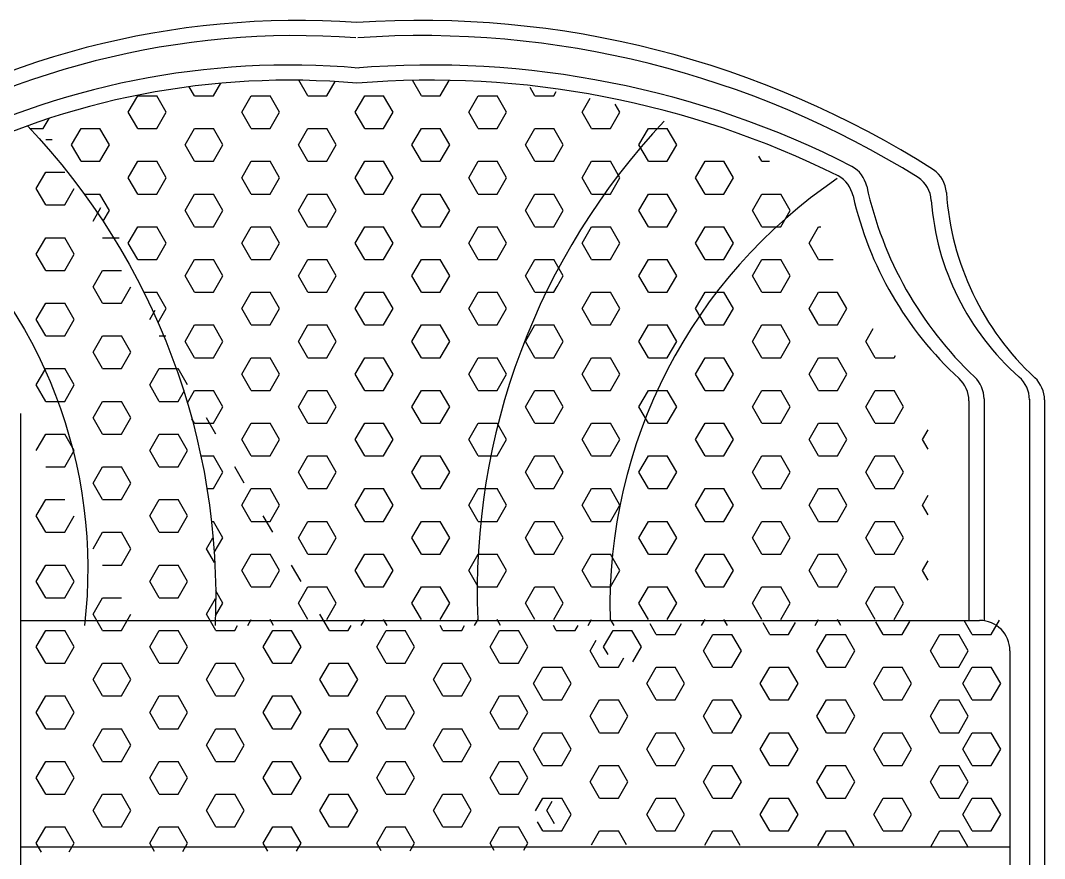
# Model space of a CAD drawing. Header units: inches. Extents: x 11 to 53.5, y 7.4 to 32.2.
# Drawn here: x 11.745 to 12.422, y 12.456 to 13.011 of the extents above; entities that cross this region are included whole.
import ezdxf

# ---------------------------------------------------------------- set-up
doc = ezdxf.new("R2010")
doc.units = ezdxf.units.IN
doc.header["$MEASUREMENT"] = 0
for name, color, linetype in [('02', 2, 'Continuous'), ('1', 1, 'Continuous'), ('4', 4, 'Continuous')]:
    doc.layers.add(name, color=color, linetype=linetype)

msp = doc.modelspace()

# ---------------------------------------------------------------- linework, layer by layer
at = {"layer": '02'}
for p, q in [((12.16508, 12.60449), (12.16106, 12.61145)), ((12.17758, 12.60449), (12.18172, 12.61165)), ((12.24008, 12.60449), (12.23564, 12.61219)), ((12.25258, 12.60449), (12.25715, 12.6124)), ((12.31508, 12.60449), (12.31021, 12.61293)), ((12.32758, 12.60449), (12.33259, 12.61315)), ((12.37401, 12.60449), (12.3687, 12.61367)), ((12.38651, 12.60449), (12.39194, 12.6139)), ((12.16508, 12.60449), (12.17758, 12.60449)), ((12.19633, 12.59366), (12.20258, 12.60449)), ((12.20258, 12.60449), (12.21508, 12.60449)), ((12.22133, 12.59366), (12.21508, 12.60449)), ((12.24008, 12.60449), (12.25258, 12.60449)), ((12.27133, 12.59366), (12.27758, 12.60449)), ((12.27758, 12.60449), (12.29008, 12.60449)), ((12.29633, 12.59366), (12.29008, 12.60449)), ((12.31508, 12.60449), (12.32758, 12.60449)), ((12.34633, 12.59366), (12.35258, 12.60449)), ((12.35258, 12.60449), (12.36508, 12.60449)), ((12.37133, 12.59366), (12.36508, 12.60449)), ((12.37401, 12.60449), (12.38651, 12.60449)), ((12.12133, 12.59366), (12.12538, 12.60067)), ((12.12758, 12.58283), (12.12133, 12.59366)), ((12.20258, 12.58283), (12.19633, 12.59366)), ((12.21508, 12.58283), (12.22133, 12.59366)), ((12.27758, 12.58283), (12.27133, 12.59366)), ((12.29008, 12.58283), (12.29633, 12.59366)), ((12.35258, 12.58283), (12.34633, 12.59366)), ((12.36508, 12.58283), (12.37133, 12.59366)), ((12.14008, 12.58283), (12.14368, 12.58907)), ((12.08383, 12.57201), (12.09008, 12.58283)), ((12.09008, 12.58283), (12.10258, 12.58283)), ((12.10883, 12.57201), (12.10258, 12.58283)), ((12.12758, 12.58283), (12.14008, 12.58283)), ((12.15883, 12.57201), (12.16508, 12.58283)), ((12.16508, 12.58283), (12.17758, 12.58283)), ((12.18383, 12.57201), (12.17758, 12.58283)), ((12.20258, 12.58283), (12.21508, 12.58283)), ((12.23383, 12.57201), (12.24008, 12.58283)), ((12.24008, 12.58283), (12.25258, 12.58283)), ((12.25883, 12.57201), (12.25258, 12.58283)), ((12.27758, 12.58283), (12.29008, 12.58283)), ((12.30883, 12.57201), (12.31508, 12.58283)), ((12.31508, 12.58283), (12.32758, 12.58283)), ((12.33383, 12.57201), (12.32758, 12.58283)), ((12.35258, 12.58283), (12.36508, 12.58283)), ((12.36776, 12.57201), (12.37401, 12.58283)), ((12.37401, 12.58283), (12.38651, 12.58283)), ((12.39276, 12.57201), (12.38651, 12.58283)), ((12.09008, 12.56118), (12.08383, 12.57201)), ((12.10258, 12.56118), (12.10883, 12.57201)), ((12.16508, 12.56118), (12.15883, 12.57201)), ((12.17758, 12.56118), (12.18383, 12.57201)), ((12.24008, 12.56118), (12.23383, 12.57201)), ((12.25258, 12.56118), (12.25883, 12.57201)), ((12.31508, 12.56118), (12.30883, 12.57201)), ((12.32758, 12.56118), (12.33383, 12.57201)), ((12.37401, 12.56118), (12.36776, 12.57201)), ((12.38651, 12.56118), (12.39276, 12.57201)), ((12.09008, 12.56118), (12.10258, 12.56118)), ((12.12133, 12.55036), (12.12758, 12.56118)), ((12.12758, 12.56118), (12.14008, 12.56118)), ((12.14633, 12.55036), (12.14008, 12.56118)), ((12.16508, 12.56118), (12.17758, 12.56118)), ((12.19633, 12.55036), (12.20258, 12.56118)), ((12.20258, 12.56118), (12.21508, 12.56118)), ((12.22133, 12.55036), (12.21508, 12.56118)), ((12.24008, 12.56118), (12.25258, 12.56118)), ((12.27133, 12.55036), (12.27758, 12.56118)), ((12.27758, 12.56118), (12.29008, 12.56118)), ((12.29633, 12.55036), (12.29008, 12.56118)), ((12.31508, 12.56118), (12.32758, 12.56118)), ((12.34633, 12.55036), (12.35258, 12.56118)), ((12.35258, 12.56118), (12.36508, 12.56118)), ((12.37133, 12.55036), (12.36508, 12.56118)), ((12.37401, 12.56118), (12.38651, 12.56118)), ((12.12758, 12.53953), (12.12133, 12.55036)), ((12.14008, 12.53953), (12.14633, 12.55036)), ((12.20258, 12.53953), (12.19633, 12.55036)), ((12.21508, 12.53953), (12.22133, 12.55036)), ((12.27758, 12.53953), (12.27133, 12.55036)), ((12.29008, 12.53953), (12.29633, 12.55036)), ((12.35258, 12.53953), (12.34633, 12.55036)), ((12.36508, 12.53953), (12.37133, 12.55036)), ((12.08383, 12.52871), (12.09008, 12.53953)), ((12.09008, 12.53953), (12.10258, 12.53953)), ((12.10883, 12.52871), (12.10258, 12.53953)), ((12.12758, 12.53953), (12.14008, 12.53953)), ((12.15883, 12.52871), (12.16508, 12.53953)), ((12.16508, 12.53953), (12.17758, 12.53953)), ((12.18383, 12.52871), (12.17758, 12.53953)), ((12.20258, 12.53953), (12.21508, 12.53953)), ((12.23383, 12.52871), (12.24008, 12.53953)), ((12.24008, 12.53953), (12.25258, 12.53953)), ((12.25883, 12.52871), (12.25258, 12.53953)), ((12.27758, 12.53953), (12.29008, 12.53953)), ((12.30883, 12.52871), (12.31508, 12.53953)), ((12.31508, 12.53953), (12.32758, 12.53953)), ((12.33383, 12.52871), (12.32758, 12.53953)), ((12.35258, 12.53953), (12.36508, 12.53953)), ((12.36776, 12.52871), (12.37401, 12.53953)), ((12.37401, 12.53953), (12.38651, 12.53953)), ((12.39276, 12.52871), (12.38651, 12.53953)), ((12.09008, 12.51788), (12.08383, 12.52871)), ((12.10258, 12.51788), (12.10883, 12.52871)), ((12.16508, 12.51788), (12.15883, 12.52871)), ((12.17758, 12.51788), (12.18383, 12.52871)), ((12.24008, 12.51788), (12.23383, 12.52871)), ((12.25258, 12.51788), (12.25883, 12.52871)), ((12.31508, 12.51788), (12.30883, 12.52871)), ((12.32758, 12.51788), (12.33383, 12.52871)), ((12.37401, 12.51788), (12.36776, 12.52871)), ((12.38651, 12.51788), (12.39276, 12.52871)), ((12.09008, 12.51788), (12.10258, 12.51788)), ((12.12133, 12.50706), (12.12758, 12.51788)), ((12.12758, 12.51788), (12.14008, 12.51788)), ((12.14633, 12.50706), (12.14008, 12.51788)), ((12.16508, 12.51788), (12.17758, 12.51788)), ((12.19633, 12.50706), (12.20258, 12.51788)), ((12.20258, 12.51788), (12.21508, 12.51788)), ((12.22133, 12.50706), (12.21508, 12.51788)), ((12.24008, 12.51788), (12.25258, 12.51788)), ((12.27133, 12.50706), (12.27758, 12.51788)), ((12.27758, 12.51788), (12.29008, 12.51788)), ((12.29633, 12.50706), (12.29008, 12.51788)), ((12.31508, 12.51788), (12.32758, 12.51788)), ((12.34633, 12.50706), (12.35258, 12.51788)), ((12.35258, 12.51788), (12.36508, 12.51788)), ((12.37133, 12.50706), (12.36508, 12.51788)), ((12.37401, 12.51788), (12.38651, 12.51788)), ((12.12758, 12.49623), (12.12133, 12.50706)), ((12.14008, 12.49623), (12.14633, 12.50706)), ((12.20258, 12.49623), (12.19633, 12.50706)), ((12.21508, 12.49623), (12.22133, 12.50706)), ((12.27758, 12.49623), (12.27133, 12.50706)), ((12.29008, 12.49623), (12.29633, 12.50706)), ((12.35258, 12.49623), (12.34633, 12.50706)), ((12.36508, 12.49623), (12.37133, 12.50706)), ((12.08529, 12.48793), (12.09008, 12.49623)), ((12.09008, 12.49623), (12.10258, 12.49623)), ((12.10883, 12.48541), (12.10258, 12.49623)), ((12.12758, 12.49623), (12.14008, 12.49623)), ((12.15883, 12.48541), (12.16508, 12.49623)), ((12.16508, 12.49623), (12.17758, 12.49623)), ((12.18383, 12.48541), (12.17758, 12.49623)), ((12.20258, 12.49623), (12.21508, 12.49623)), ((12.23383, 12.48541), (12.24008, 12.49623)), ((12.24008, 12.49623), (12.25258, 12.49623)), ((12.25883, 12.48541), (12.25258, 12.49623)), ((12.27758, 12.49623), (12.29008, 12.49623)), ((12.30883, 12.48541), (12.31508, 12.49623)), ((12.31508, 12.49623), (12.32758, 12.49623)), ((12.33383, 12.48541), (12.32758, 12.49623)), ((12.35258, 12.49623), (12.36508, 12.49623)), ((12.36776, 12.48541), (12.37401, 12.49623)), ((12.37401, 12.49623), (12.38651, 12.49623)), ((12.39276, 12.48541), (12.38651, 12.49623)), ((12.10258, 12.47458), (12.10883, 12.48541)), ((12.16508, 12.47458), (12.15883, 12.48541)), ((12.17758, 12.47458), (12.18383, 12.48541)), ((12.24008, 12.47458), (12.23383, 12.48541)), ((12.25258, 12.47458), (12.25883, 12.48541)), ((12.31508, 12.47458), (12.30883, 12.48541)), ((12.32758, 12.47458), (12.33383, 12.48541)), ((12.37401, 12.47458), (12.36776, 12.48541)), ((12.38651, 12.47458), (12.39276, 12.48541)), ((12.09008, 12.47458), (12.08658, 12.48066)), ((12.09008, 12.47458), (12.10258, 12.47458)), ((12.12231, 12.46545), (12.12758, 12.47458)), ((12.12758, 12.47458), (12.14008, 12.47458)), ((12.14542, 12.46534), (12.14008, 12.47458)), ((12.16508, 12.47458), (12.17758, 12.47458)), ((12.19711, 12.4651), (12.20258, 12.47458)), ((12.20258, 12.47458), (12.21508, 12.47458)), ((12.22062, 12.46499), (12.21508, 12.47458)), ((12.24008, 12.47458), (12.25258, 12.47458)), ((12.27191, 12.46475), (12.27758, 12.47458)), ((12.27758, 12.47458), (12.29008, 12.47458)), ((12.29583, 12.46463), (12.29008, 12.47458)), ((12.31508, 12.47458), (12.32758, 12.47458)), ((12.3467, 12.4644), (12.35258, 12.47458)), ((12.35258, 12.47458), (12.36508, 12.47458)), ((12.37103, 12.46428), (12.36508, 12.47458)), ((12.37401, 12.47458), (12.38651, 12.47458))]:
    msp.add_line(p, q, dxfattribs=at)
at = {"layer": '1'}
for p, q in [((11.93484, 12.96073), (11.92889, 12.97104)), ((11.94734, 12.96073), (11.9528, 12.97019)), ((12.00984, 12.96073), (12.0039, 12.97102)), ((12.02234, 12.96073), (12.02816, 12.97082)), ((11.85984, 12.96073), (11.85635, 12.96677)), ((11.87234, 12.96073), (11.87714, 12.96905)), ((12.08484, 12.96073), (12.08163, 12.96629)), ((12.09734, 12.96073), (12.09899, 12.96359)), ((11.81609, 12.94991), (11.82234, 12.96073)), ((11.82234, 12.96073), (11.83484, 12.96073)), ((11.84109, 12.94991), (11.83484, 12.96073)), ((11.85984, 12.96073), (11.87234, 12.96073)), ((11.89109, 12.94991), (11.89734, 12.96073)), ((11.89734, 12.96073), (11.90984, 12.96073)), ((11.91609, 12.94991), (11.90984, 12.96073)), ((11.93484, 12.96073), (11.94734, 12.96073)), ((11.96609, 12.94991), (11.97234, 12.96073)), ((11.97234, 12.96073), (11.98484, 12.96073)), ((11.99109, 12.94991), (11.98484, 12.96073)), ((12.00984, 12.96073), (12.02234, 12.96073)), ((12.04109, 12.94991), (12.04734, 12.96073)), ((12.04734, 12.96073), (12.05984, 12.96073)), ((12.06609, 12.94991), (12.05984, 12.96073)), ((12.08484, 12.96073), (12.09734, 12.96073)), ((12.11609, 12.94991), (12.12145, 12.95919)), ((11.82234, 12.93908), (11.81609, 12.94991)), ((11.83484, 12.93908), (11.84109, 12.94991)), ((11.89734, 12.93908), (11.89109, 12.94991)), ((11.90984, 12.93908), (11.91609, 12.94991)), ((11.97234, 12.93908), (11.96609, 12.94991)), ((11.98484, 12.93908), (11.99109, 12.94991)), ((12.04734, 12.93908), (12.04109, 12.94991)), ((12.05984, 12.93908), (12.06609, 12.94991)), ((12.12234, 12.93908), (12.11609, 12.94991)), ((12.13484, 12.93908), (12.14109, 12.94991)), ((12.14109, 12.94991), (12.13799, 12.95527)), ((11.75984, 12.93908), (11.76371, 12.94578)), ((11.75108, 12.93908), (11.75984, 12.93908)), ((11.77859, 12.92826), (11.78484, 12.93908)), ((11.78484, 12.93908), (11.79734, 12.93908)), ((11.80359, 12.92826), (11.79734, 12.93908)), ((11.82234, 12.93908), (11.83484, 12.93908)), ((11.85359, 12.92826), (11.85984, 12.93908)), ((11.85984, 12.93908), (11.87234, 12.93908)), ((11.87859, 12.92826), (11.87234, 12.93908)), ((11.89734, 12.93908), (11.90984, 12.93908)), ((11.92859, 12.92826), (11.93484, 12.93908)), ((11.93484, 12.93908), (11.94734, 12.93908)), ((11.95359, 12.92826), (11.94734, 12.93908)), ((11.97234, 12.93908), (11.98484, 12.93908)), ((12.00359, 12.92826), (12.00984, 12.93908)), ((12.00984, 12.93908), (12.02234, 12.93908)), ((12.02859, 12.92826), (12.02234, 12.93908)), ((12.04734, 12.93908), (12.05984, 12.93908)), ((12.07859, 12.92826), (12.08484, 12.93908)), ((12.08484, 12.93908), (12.09734, 12.93908)), ((12.10359, 12.92826), (12.09734, 12.93908)), ((12.12234, 12.93908), (12.13484, 12.93908)), ((12.15359, 12.92826), (12.15984, 12.93908)), ((12.15984, 12.93908), (12.17234, 12.93908)), ((12.17859, 12.92826), (12.17234, 12.93908)), ((11.76152, 12.93187), (11.76576, 12.93187)), ((11.78484, 12.91743), (11.77859, 12.92826)), ((11.79734, 12.91743), (11.80359, 12.92826)), ((11.85984, 12.91743), (11.85359, 12.92826)), ((11.87234, 12.91743), (11.87859, 12.92826)), ((11.93484, 12.91743), (11.92859, 12.92826)), ((11.94734, 12.91743), (11.95359, 12.92826)), ((12.00984, 12.91743), (12.00359, 12.92826)), ((12.02234, 12.91743), (12.02859, 12.92826)), ((12.08484, 12.91743), (12.07859, 12.92826)), ((12.09734, 12.91743), (12.10359, 12.92826)), ((12.15984, 12.91743), (12.15359, 12.92826)), ((12.17234, 12.91743), (12.17859, 12.92826)), ((11.78484, 12.91743), (11.79734, 12.91743)), ((11.81609, 12.90661), (11.82234, 12.91743)), ((11.82234, 12.91743), (11.83484, 12.91743)), ((11.84109, 12.90661), (11.83484, 12.91743)), ((11.85984, 12.91743), (11.87234, 12.91743)), ((11.89109, 12.90661), (11.89734, 12.91743)), ((11.89734, 12.91743), (11.90984, 12.91743)), ((11.91609, 12.90661), (11.90984, 12.91743)), ((11.93484, 12.91743), (11.94734, 12.91743)), ((11.96609, 12.90661), (11.97234, 12.91743)), ((11.97234, 12.91743), (11.98484, 12.91743)), ((11.99109, 12.90661), (11.98484, 12.91743)), ((12.00984, 12.91743), (12.02234, 12.91743)), ((12.04109, 12.90661), (12.04734, 12.91743)), ((12.04734, 12.91743), (12.05984, 12.91743)), ((12.06609, 12.90661), (12.05984, 12.91743)), ((12.08484, 12.91743), (12.09734, 12.91743)), ((12.11609, 12.90661), (12.12234, 12.91743)), ((12.12234, 12.91743), (12.13484, 12.91743)), ((12.14109, 12.90661), (12.13484, 12.91743)), ((12.15984, 12.91743), (12.17234, 12.91743)), ((12.19109, 12.90661), (12.19734, 12.91743)), ((12.19734, 12.91743), (12.20984, 12.91743)), ((12.21609, 12.90661), (12.20984, 12.91743)), ((12.23484, 12.91743), (12.23286, 12.92086)), ((12.23484, 12.91743), (12.23987, 12.91743)), ((11.75527, 12.89939), (11.76152, 12.91021)), ((11.76152, 12.91021), (11.77402, 12.91021)), ((11.82234, 12.89578), (11.81609, 12.90661)), ((11.83484, 12.89578), (11.84109, 12.90661)), ((11.89734, 12.89578), (11.89109, 12.90661)), ((11.90984, 12.89578), (11.91609, 12.90661)), ((11.97234, 12.89578), (11.96609, 12.90661)), ((11.98484, 12.89578), (11.99109, 12.90661)), ((12.04734, 12.89578), (12.04109, 12.90661)), ((12.05984, 12.89578), (12.0652, 12.90506)), ((12.0652, 12.90506), (12.06609, 12.90661)), ((12.12234, 12.89578), (12.11609, 12.90661)), ((12.13484, 12.89578), (12.14109, 12.90661)), ((12.19734, 12.89578), (12.19109, 12.90661)), ((12.20984, 12.89578), (12.21609, 12.90661)), ((11.76152, 12.88856), (11.75527, 12.89939)), ((11.77402, 12.88856), (11.78027, 12.89939)), ((11.78693, 12.89578), (11.79734, 12.89578)), ((11.80359, 12.88496), (11.79734, 12.89578)), ((11.82234, 12.89578), (11.83484, 12.89578)), ((11.85359, 12.88496), (11.85984, 12.89578)), ((11.85984, 12.89578), (11.87234, 12.89578)), ((11.87859, 12.88496), (11.87234, 12.89578)), ((11.89734, 12.89578), (11.90984, 12.89578)), ((11.92859, 12.88496), (11.93484, 12.89578)), ((11.93484, 12.89578), (11.94734, 12.89578)), ((11.95359, 12.88496), (11.94734, 12.89578)), ((11.97234, 12.89578), (11.98484, 12.89578)), ((12.00359, 12.88496), (12.00984, 12.89578)), ((12.00984, 12.89578), (12.02234, 12.89578)), ((12.02859, 12.88496), (12.02234, 12.89578)), ((12.04734, 12.89578), (12.05984, 12.89578)), ((12.07859, 12.88496), (12.08484, 12.89578)), ((12.08484, 12.89578), (12.09734, 12.89578)), ((12.10359, 12.88496), (12.09734, 12.89578)), ((12.12234, 12.89578), (12.13484, 12.89578)), ((12.15359, 12.88496), (12.15984, 12.89578)), ((12.15984, 12.89578), (12.17234, 12.89578)), ((12.17859, 12.88496), (12.17234, 12.89578)), ((12.19734, 12.89578), (12.20984, 12.89578)), ((12.22859, 12.88496), (12.23484, 12.89578)), ((12.23484, 12.89578), (12.24734, 12.89578)), ((12.25359, 12.88496), (12.24734, 12.89578)), ((11.76152, 12.88856), (11.77402, 12.88856)), ((11.79277, 12.87774), (11.79801, 12.88682)), ((11.79942, 12.87774), (11.80359, 12.88496)), ((11.85984, 12.87413), (11.85359, 12.88496)), ((11.87234, 12.87413), (11.87859, 12.88496)), ((11.93484, 12.87413), (11.92859, 12.88496)), ((11.94734, 12.87413), (11.95359, 12.88496)), ((12.00984, 12.87413), (12.00359, 12.88496)), ((12.02234, 12.87413), (12.02859, 12.88496)), ((12.08484, 12.87413), (12.07859, 12.88496)), ((12.09734, 12.87413), (12.10359, 12.88496)), ((12.15984, 12.87413), (12.15359, 12.88496)), ((12.17234, 12.87413), (12.17859, 12.88496)), ((12.23484, 12.87413), (12.22859, 12.88496)), ((12.24734, 12.87413), (12.25359, 12.88496)), ((11.81609, 12.8633), (11.82234, 12.87413)), ((11.82234, 12.87413), (11.83484, 12.87413)), ((11.84109, 12.8633), (11.83484, 12.87413)), ((11.85984, 12.87413), (11.87234, 12.87413)), ((11.89109, 12.8633), (11.89734, 12.87413)), ((11.89734, 12.87413), (11.90984, 12.87413)), ((11.91609, 12.8633), (11.90984, 12.87413)), ((11.93484, 12.87413), (11.94734, 12.87413)), ((11.96609, 12.8633), (11.97234, 12.87413)), ((11.97234, 12.87413), (11.98484, 12.87413)), ((11.99109, 12.8633), (11.98484, 12.87413)), ((12.00984, 12.87413), (12.02234, 12.87413)), ((12.04109, 12.8633), (12.04734, 12.87413)), ((12.04734, 12.87413), (12.05984, 12.87413)), ((12.06609, 12.8633), (12.05984, 12.87413)), ((12.08484, 12.87413), (12.09734, 12.87413)), ((12.11609, 12.8633), (12.12234, 12.87413)), ((12.12234, 12.87413), (12.13484, 12.87413)), ((12.14109, 12.8633), (12.13484, 12.87413)), ((12.15984, 12.87413), (12.17234, 12.87413)), ((12.19109, 12.8633), (12.19734, 12.87413)), ((12.19734, 12.87413), (12.20984, 12.87413)), ((12.21609, 12.8633), (12.20984, 12.87413)), ((12.23484, 12.87413), (12.24734, 12.87413)), ((12.26609, 12.8633), (12.27234, 12.87413)), ((12.27234, 12.87413), (12.27387, 12.87413)), ((11.75527, 12.85609), (11.76152, 12.86691)), ((11.76152, 12.86691), (11.77402, 12.86691)), ((11.78027, 12.85609), (11.77402, 12.86691)), ((11.79902, 12.86691), (11.80995, 12.86691)), ((11.82234, 12.85248), (11.81609, 12.8633)), ((11.83484, 12.85248), (11.84109, 12.8633)), ((11.89734, 12.85248), (11.89109, 12.8633)), ((11.90984, 12.85248), (11.91609, 12.8633)), ((11.97234, 12.85248), (11.96609, 12.8633)), ((11.98484, 12.85248), (11.99109, 12.8633)), ((12.04734, 12.85248), (12.04109, 12.8633)), ((12.05984, 12.85248), (12.06609, 12.8633)), ((12.12234, 12.85248), (12.11609, 12.8633)), ((12.13484, 12.85248), (12.14109, 12.8633)), ((12.19734, 12.85248), (12.19109, 12.8633)), ((12.20984, 12.85248), (12.21609, 12.8633)), ((12.27234, 12.85248), (12.26609, 12.8633)), ((11.76152, 12.84526), (11.75527, 12.85609)), ((11.77402, 12.84526), (11.78027, 12.85609)), ((11.82234, 12.85248), (11.83484, 12.85248)), ((11.85359, 12.84165), (11.85984, 12.85248)), ((11.85984, 12.85248), (11.87234, 12.85248)), ((11.87859, 12.84165), (11.87234, 12.85248)), ((11.89734, 12.85248), (11.90984, 12.85248)), ((11.92859, 12.84165), (11.93484, 12.85248)), ((11.93484, 12.85248), (11.94734, 12.85248)), ((11.95359, 12.84165), (11.94734, 12.85248)), ((11.97234, 12.85248), (11.98484, 12.85248)), ((12.00359, 12.84165), (12.00984, 12.85248)), ((12.00984, 12.85248), (12.02234, 12.85248)), ((12.02859, 12.84165), (12.02234, 12.85248)), ((12.04734, 12.85248), (12.05984, 12.85248)), ((12.07859, 12.84165), (12.08484, 12.85248)), ((12.08484, 12.85248), (12.09734, 12.85248)), ((12.10359, 12.84165), (12.09734, 12.85248)), ((12.12234, 12.85248), (12.13484, 12.85248)), ((12.15359, 12.84165), (12.15984, 12.85248)), ((12.15984, 12.85248), (12.17234, 12.85248)), ((12.17859, 12.84165), (12.17234, 12.85248)), ((12.19734, 12.85248), (12.20984, 12.85248)), ((12.22859, 12.84165), (12.23484, 12.85248)), ((12.23484, 12.85248), (12.24734, 12.85248)), ((12.25359, 12.84165), (12.24734, 12.85248)), ((12.27234, 12.85248), (12.28209, 12.85248)), ((11.76152, 12.84526), (11.77402, 12.84526)), ((11.79277, 12.83444), (11.79902, 12.84526)), ((11.79902, 12.84526), (11.81152, 12.84526)), ((11.85984, 12.83083), (11.85359, 12.84165)), ((11.87234, 12.83083), (11.87859, 12.84165)), ((11.93484, 12.83083), (11.92859, 12.84165)), ((11.94734, 12.83083), (11.95359, 12.84165)), ((12.00984, 12.83083), (12.00359, 12.84165)), ((12.02234, 12.83083), (12.02859, 12.84165)), ((12.08484, 12.83083), (12.07859, 12.84165)), ((12.09957, 12.8347), (12.10359, 12.84165)), ((12.15984, 12.83083), (12.15359, 12.84165)), ((12.17234, 12.83083), (12.17859, 12.84165)), ((12.23484, 12.83083), (12.22859, 12.84165)), ((12.24734, 12.83083), (12.25359, 12.84165)), ((11.79902, 12.82361), (11.79277, 12.83444)), ((11.81152, 12.82361), (11.81777, 12.83444)), ((12.09734, 12.83083), (12.09957, 12.8347)), ((11.82637, 12.83083), (11.83484, 12.83083)), ((11.84109, 12.82), (11.83484, 12.83083)), ((11.85984, 12.83083), (11.87234, 12.83083)), ((11.89109, 12.82), (11.89734, 12.83083)), ((11.89734, 12.83083), (11.90984, 12.83083)), ((11.91609, 12.82), (11.90984, 12.83083)), ((11.93484, 12.83083), (11.94734, 12.83083)), ((11.96609, 12.82), (11.97234, 12.83083)), ((11.97234, 12.83083), (11.98484, 12.83083)), ((11.99109, 12.82), (11.98484, 12.83083)), ((12.00984, 12.83083), (12.02234, 12.83083)), ((12.04109, 12.82), (12.04734, 12.83083)), ((12.04734, 12.83083), (12.05984, 12.83083)), ((12.06609, 12.82), (12.05984, 12.83083)), ((12.08484, 12.83083), (12.09734, 12.83083)), ((12.11609, 12.82), (12.12234, 12.83083)), ((12.12234, 12.83083), (12.13484, 12.83083)), ((12.14109, 12.82), (12.13484, 12.83083)), ((12.15984, 12.83083), (12.17234, 12.83083)), ((12.19109, 12.82), (12.19734, 12.83083)), ((12.19734, 12.83083), (12.20984, 12.83083)), ((12.21609, 12.82), (12.20984, 12.83083)), ((12.23484, 12.83083), (12.24734, 12.83083)), ((12.26609, 12.82), (12.27234, 12.83083)), ((12.27234, 12.83083), (12.28484, 12.83083)), ((12.28492, 12.83068), (12.28484, 12.83083)), ((12.29109, 12.82), (12.28492, 12.83068)), ((11.75527, 12.81279), (11.76152, 12.82361)), ((11.76152, 12.82361), (11.77402, 12.82361)), ((11.78027, 12.81279), (11.77402, 12.82361)), ((11.79902, 12.82361), (11.81152, 12.82361)), ((11.83027, 12.81279), (11.83383, 12.81896)), ((11.83575, 12.81076), (11.84109, 12.82)), ((11.89734, 12.80918), (11.89109, 12.82)), ((11.90984, 12.80918), (11.91609, 12.82)), ((11.97234, 12.80918), (11.96609, 12.82)), ((11.98484, 12.80918), (11.99109, 12.82)), ((12.04734, 12.80918), (12.04109, 12.82)), ((12.05984, 12.80918), (12.06609, 12.82)), ((12.12234, 12.80918), (12.11609, 12.82)), ((12.13484, 12.80918), (12.14109, 12.82)), ((12.19734, 12.80918), (12.19109, 12.82)), ((12.20984, 12.80918), (12.21609, 12.82)), ((12.27179, 12.81013), (12.26609, 12.82)), ((12.28484, 12.80918), (12.29109, 12.82)), ((11.76152, 12.80196), (11.75527, 12.81279)), ((11.77402, 12.80196), (11.78027, 12.81279)), ((11.85359, 12.79835), (11.85984, 12.80918)), ((11.85984, 12.80918), (11.87234, 12.80918)), ((11.87859, 12.79835), (11.87234, 12.80918)), ((11.89734, 12.80918), (11.90984, 12.80918)), ((11.92859, 12.79835), (11.93484, 12.80918)), ((11.93484, 12.80918), (11.94734, 12.80918)), ((11.95359, 12.79835), (11.94734, 12.80918)), ((11.97234, 12.80918), (11.98484, 12.80918)), ((12.00359, 12.79835), (12.00984, 12.80918)), ((12.00984, 12.80918), (12.02234, 12.80918)), ((12.02859, 12.79835), (12.02234, 12.80918)), ((12.04734, 12.80918), (12.05984, 12.80918)), ((12.07859, 12.79835), (12.08484, 12.80918)), ((12.08484, 12.80918), (12.09734, 12.80918)), ((12.10359, 12.79835), (12.09734, 12.80918)), ((12.12234, 12.80918), (12.13484, 12.80918)), ((12.15359, 12.79835), (12.15984, 12.80918)), ((12.15984, 12.80918), (12.17234, 12.80918)), ((12.17859, 12.79835), (12.17234, 12.80918)), ((12.19734, 12.80918), (12.20984, 12.80918)), ((12.22859, 12.79835), (12.23484, 12.80918)), ((12.23484, 12.80918), (12.24734, 12.80918)), ((12.25359, 12.79835), (12.24734, 12.80918)), ((12.27234, 12.80918), (12.27179, 12.81013)), ((12.27234, 12.80918), (12.28484, 12.80918)), ((11.76152, 12.80196), (11.77402, 12.80196)), ((11.79277, 12.79114), (11.79902, 12.80196)), ((11.79902, 12.80196), (11.81152, 12.80196)), ((11.81777, 12.79114), (11.81152, 12.80196)), ((11.83652, 12.80196), (11.84079, 12.80196)), ((12.30359, 12.79835), (12.30851, 12.80688)), ((11.85984, 12.78753), (11.85359, 12.79835)), ((11.87234, 12.78753), (11.87859, 12.79835)), ((11.93484, 12.78753), (11.92859, 12.79835)), ((11.94734, 12.78753), (11.95359, 12.79835)), ((12.00984, 12.78753), (12.00359, 12.79835)), ((12.02234, 12.78753), (12.02859, 12.79835)), ((12.08484, 12.78753), (12.07859, 12.79835)), ((12.09734, 12.78753), (12.10359, 12.79835)), ((12.15984, 12.78753), (12.15359, 12.79835)), ((12.17234, 12.78753), (12.17859, 12.79835)), ((12.23484, 12.78753), (12.22859, 12.79835)), ((12.24734, 12.78753), (12.25359, 12.79835)), ((12.30984, 12.78753), (12.30359, 12.79835)), ((11.79902, 12.78031), (11.79277, 12.79114)), ((11.81152, 12.78031), (11.81777, 12.79114)), ((11.85984, 12.78753), (11.87234, 12.78753)), ((11.89109, 12.7767), (11.89734, 12.78753)), ((11.89734, 12.78753), (11.90984, 12.78753)), ((11.91609, 12.7767), (11.90984, 12.78753)), ((11.93484, 12.78753), (11.94734, 12.78753)), ((11.96609, 12.7767), (11.97234, 12.78753)), ((11.97234, 12.78753), (11.98484, 12.78753)), ((11.99109, 12.7767), (11.98484, 12.78753)), ((12.00984, 12.78753), (12.02234, 12.78753)), ((12.04109, 12.7767), (12.04734, 12.78753)), ((12.04734, 12.78753), (12.05984, 12.78753)), ((12.06609, 12.7767), (12.05984, 12.78753)), ((12.08484, 12.78753), (12.09734, 12.78753)), ((12.11609, 12.7767), (12.12234, 12.78753)), ((12.12234, 12.78753), (12.13484, 12.78753)), ((12.14109, 12.7767), (12.13484, 12.78753)), ((12.15984, 12.78753), (12.17234, 12.78753)), ((12.19109, 12.7767), (12.19734, 12.78753)), ((12.19734, 12.78753), (12.20984, 12.78753)), ((12.21609, 12.7767), (12.20984, 12.78753)), ((12.23484, 12.78753), (12.24734, 12.78753)), ((12.26609, 12.7767), (12.27234, 12.78753)), ((12.27234, 12.78753), (12.28484, 12.78753)), ((12.29109, 12.7767), (12.28484, 12.78753)), ((12.30984, 12.78753), (12.32234, 12.78753)), ((12.32234, 12.78753), (12.32319, 12.78901)), ((11.75527, 12.76949), (11.76152, 12.78031)), ((11.76152, 12.78031), (11.77402, 12.78031)), ((11.78027, 12.76949), (11.77402, 12.78031)), ((11.79902, 12.78031), (11.81152, 12.78031)), ((11.83027, 12.76949), (11.83652, 12.78031)), ((11.83652, 12.78031), (11.84859, 12.78031)), ((11.85527, 12.76949), (11.84902, 12.78031)), ((11.89734, 12.76588), (11.89109, 12.7767)), ((11.90984, 12.76588), (11.91609, 12.7767)), ((11.97234, 12.76588), (11.96609, 12.7767)), ((11.98484, 12.76588), (11.99109, 12.7767)), ((12.04734, 12.76588), (12.04109, 12.7767)), ((12.05984, 12.76588), (12.06609, 12.7767)), ((12.12234, 12.76588), (12.11609, 12.7767)), ((12.13484, 12.76588), (12.14109, 12.7767)), ((12.19734, 12.76588), (12.19109, 12.7767)), ((12.20984, 12.76588), (12.21609, 12.7767)), ((12.27234, 12.76588), (12.26609, 12.7767)), ((12.28484, 12.76588), (12.29109, 12.7767)), ((11.76152, 12.75866), (11.75527, 12.76949)), ((11.77402, 12.75866), (11.78027, 12.76949)), ((11.83652, 12.75866), (11.83027, 12.76949)), ((11.84902, 12.75866), (11.85317, 12.76586)), ((11.85515, 12.75775), (11.85984, 12.76588)), ((11.85984, 12.76588), (11.87234, 12.76588)), ((11.87859, 12.75505), (11.87234, 12.76588)), ((11.89734, 12.76588), (11.90984, 12.76588)), ((11.92859, 12.75505), (11.93484, 12.76588)), ((11.93484, 12.76588), (11.94734, 12.76588)), ((11.95359, 12.75505), (11.94734, 12.76588)), ((11.97234, 12.76588), (11.98484, 12.76588)), ((12.00359, 12.75505), (12.00984, 12.76588)), ((12.00984, 12.76588), (12.02234, 12.76588)), ((12.02859, 12.75505), (12.02234, 12.76588)), ((12.04734, 12.76588), (12.05984, 12.76588)), ((12.07859, 12.75505), (12.08484, 12.76588)), ((12.08484, 12.76588), (12.09734, 12.76588)), ((12.10359, 12.75505), (12.09734, 12.76588)), ((12.12234, 12.76588), (12.13484, 12.76588)), ((12.15359, 12.75505), (12.15984, 12.76588)), ((12.15984, 12.76588), (12.17234, 12.76588)), ((12.17859, 12.75505), (12.17234, 12.76588)), ((12.19734, 12.76588), (12.20984, 12.76588)), ((12.22859, 12.75505), (12.23484, 12.76588)), ((12.23484, 12.76588), (12.24734, 12.76588)), ((12.25003, 12.76121), (12.24734, 12.76588)), ((12.25359, 12.75505), (12.25003, 12.76121)), ((12.27234, 12.76588), (12.28484, 12.76588)), ((12.30359, 12.75505), (12.30984, 12.76588)), ((12.30984, 12.76588), (12.32234, 12.76588)), ((12.32859, 12.75505), (12.32234, 12.76588)), ((12.38173, 12.76028), (12.38173, 12.61376)), ((12.41173, 12.76018), (12.41173, 12.13724)), ((11.76152, 12.75866), (11.77402, 12.75866)), ((11.79277, 12.74784), (11.79902, 12.75866)), ((11.79902, 12.75866), (11.81152, 12.75866)), ((11.81777, 12.74784), (11.81152, 12.75866)), ((11.83652, 12.75866), (11.84902, 12.75866)), ((11.87234, 12.74423), (11.87859, 12.75505)), ((11.93484, 12.74423), (11.92859, 12.75505)), ((11.94734, 12.74423), (11.95359, 12.75505)), ((12.00984, 12.74423), (12.00359, 12.75505)), ((12.02234, 12.74423), (12.02859, 12.75505)), ((12.08484, 12.74423), (12.07859, 12.75505)), ((12.09734, 12.74423), (12.10359, 12.75505)), ((12.15984, 12.74423), (12.15359, 12.75505)), ((12.17234, 12.74423), (12.17859, 12.75505)), ((12.23484, 12.74423), (12.22859, 12.75505)), ((12.24734, 12.74423), (12.25359, 12.75505)), ((12.30984, 12.74423), (12.30359, 12.75505)), ((12.32234, 12.74423), (12.32859, 12.75505)), ((12.42173, 12.75964), (12.42173, 12.13724)), ((11.74481, 12.75064), (11.74481, 12.13634)), ((11.79902, 12.73701), (11.79277, 12.74784)), ((11.81152, 12.73701), (11.81777, 12.74784)), ((11.85984, 12.74423), (11.85815, 12.74714)), ((11.87402, 12.73701), (11.86777, 12.74784)), ((11.85984, 12.74423), (11.87234, 12.74423)), ((11.89109, 12.7334), (11.89734, 12.74423)), ((11.89734, 12.74423), (11.90984, 12.74423)), ((11.91609, 12.7334), (11.90984, 12.74423)), ((11.93484, 12.74423), (11.94734, 12.74423)), ((11.96609, 12.7334), (11.97234, 12.74423)), ((11.97234, 12.74423), (11.98484, 12.74423)), ((11.99109, 12.7334), (11.98484, 12.74423)), ((12.00984, 12.74423), (12.02234, 12.74423)), ((12.04109, 12.7334), (12.04734, 12.74423)), ((12.04734, 12.74423), (12.05984, 12.74423)), ((12.06609, 12.7334), (12.05984, 12.74423)), ((12.08484, 12.74423), (12.09734, 12.74423)), ((12.11609, 12.7334), (12.12234, 12.74423)), ((12.12234, 12.74423), (12.13484, 12.74423)), ((12.14109, 12.7334), (12.13484, 12.74423)), ((12.15984, 12.74423), (12.17234, 12.74423)), ((12.19109, 12.7334), (12.19734, 12.74423)), ((12.19734, 12.74423), (12.20984, 12.74423)), ((12.21609, 12.7334), (12.20984, 12.74423)), ((12.23484, 12.74423), (12.24734, 12.74423)), ((12.26609, 12.7334), (12.27234, 12.74423)), ((12.27234, 12.74423), (12.28484, 12.74423)), ((12.29109, 12.7334), (12.28484, 12.74423)), ((12.30984, 12.74423), (12.32234, 12.74423)), ((12.34109, 12.7334), (12.34481, 12.73985)), ((11.75527, 12.72618), (11.76152, 12.73701)), ((11.76152, 12.73701), (11.77402, 12.73701)), ((11.78027, 12.72618), (11.77402, 12.73701)), ((11.79902, 12.73701), (11.81152, 12.73701)), ((11.83027, 12.72618), (11.83652, 12.73701)), ((11.83652, 12.73701), (11.84902, 12.73701)), ((11.85527, 12.72618), (11.84902, 12.73701)), ((11.89734, 12.72258), (11.89109, 12.7334)), ((11.90984, 12.72258), (11.91609, 12.7334)), ((11.97234, 12.72258), (11.96609, 12.7334)), ((11.98484, 12.72258), (11.99109, 12.7334)), ((12.04734, 12.72258), (12.04109, 12.7334)), ((12.05984, 12.72258), (12.06609, 12.7334)), ((12.12234, 12.72258), (12.11609, 12.7334)), ((12.13484, 12.72258), (12.14109, 12.7334)), ((12.19734, 12.72258), (12.19109, 12.7334)), ((12.20984, 12.72258), (12.21609, 12.7334)), ((12.27234, 12.72258), (12.26609, 12.7334)), ((12.28484, 12.72258), (12.29109, 12.7334)), ((12.34481, 12.72696), (12.34109, 12.7334)), ((11.77402, 12.71536), (11.78027, 12.72618)), ((11.83652, 12.71536), (11.83027, 12.72618)), ((11.84902, 12.71536), (11.85527, 12.72618)), ((11.86407, 12.72258), (11.87234, 12.72258)), ((11.87859, 12.71175), (11.87234, 12.72258)), ((11.89734, 12.72258), (11.90984, 12.72258)), ((11.92859, 12.71175), (11.93484, 12.72258)), ((11.93484, 12.72258), (11.94734, 12.72258)), ((11.95359, 12.71175), (11.94734, 12.72258)), ((11.97234, 12.72258), (11.98484, 12.72258)), ((12.00359, 12.71175), (12.00984, 12.72258)), ((12.00984, 12.72258), (12.02234, 12.72258)), ((12.02859, 12.71175), (12.02234, 12.72258)), ((12.04734, 12.72258), (12.05984, 12.72258)), ((12.07859, 12.71175), (12.08484, 12.72258)), ((12.08484, 12.72258), (12.09734, 12.72258)), ((12.10118, 12.71591), (12.09734, 12.72258)), ((12.12234, 12.72258), (12.13484, 12.72258)), ((12.15359, 12.71175), (12.15984, 12.72258)), ((12.15984, 12.72258), (12.17234, 12.72258)), ((12.17859, 12.71175), (12.17234, 12.72258)), ((12.19734, 12.72258), (12.20984, 12.72258)), ((12.22859, 12.71175), (12.23484, 12.72258)), ((12.23484, 12.72258), (12.24734, 12.72258)), ((12.25359, 12.71175), (12.24734, 12.72258)), ((12.27234, 12.72258), (12.28484, 12.72258)), ((12.30359, 12.71175), (12.30984, 12.72258)), ((12.30984, 12.72258), (12.32234, 12.72258)), ((12.32859, 12.71175), (12.32234, 12.72258)), ((11.76152, 12.71536), (11.77402, 12.71536)), ((11.79277, 12.70453), (11.79902, 12.71536)), ((11.79902, 12.71536), (11.81152, 12.71536)), ((11.81777, 12.70453), (11.81152, 12.71536)), ((11.83652, 12.71536), (11.84902, 12.71536)), ((11.89277, 12.70453), (11.88652, 12.71536)), ((12.10359, 12.71175), (12.10118, 12.71591)), ((11.87234, 12.70092), (11.87859, 12.71175)), ((11.93484, 12.70092), (11.92859, 12.71175)), ((11.94734, 12.70092), (11.95359, 12.71175)), ((12.00984, 12.70092), (12.00359, 12.71175)), ((12.02234, 12.70092), (12.02859, 12.71175)), ((12.08484, 12.70092), (12.07859, 12.71175)), ((12.09734, 12.70092), (12.10359, 12.71175)), ((12.15984, 12.70092), (12.15359, 12.71175)), ((12.17234, 12.70092), (12.17859, 12.71175)), ((12.23484, 12.70092), (12.22859, 12.71175)), ((12.24734, 12.70092), (12.25359, 12.71175)), ((12.30984, 12.70092), (12.30359, 12.71175)), ((12.32234, 12.70092), (12.32859, 12.71175)), ((11.79902, 12.69371), (11.79277, 12.70453)), ((11.81152, 12.69371), (11.81777, 12.70453)), ((11.8681, 12.70092), (11.87234, 12.70092)), ((11.89109, 12.6901), (11.89734, 12.70092)), ((11.89734, 12.70092), (11.90984, 12.70092)), ((11.91609, 12.6901), (11.90984, 12.70092)), ((11.93484, 12.70092), (11.94734, 12.70092)), ((11.96609, 12.6901), (11.97234, 12.70092)), ((11.97234, 12.70092), (11.98484, 12.70092)), ((11.99109, 12.6901), (11.98484, 12.70092)), ((12.00984, 12.70092), (12.02234, 12.70092)), ((12.04109, 12.6901), (12.04734, 12.70092)), ((12.04734, 12.70092), (12.05984, 12.70092)), ((12.06609, 12.6901), (12.05984, 12.70092)), ((12.08484, 12.70092), (12.09734, 12.70092)), ((12.11609, 12.6901), (12.12234, 12.70092)), ((12.12234, 12.70092), (12.13484, 12.70092)), ((12.14109, 12.6901), (12.13484, 12.70092)), ((12.15984, 12.70092), (12.17234, 12.70092)), ((12.19109, 12.6901), (12.19734, 12.70092)), ((12.19734, 12.70092), (12.20984, 12.70092)), ((12.21609, 12.6901), (12.20984, 12.70092)), ((12.23484, 12.70092), (12.24734, 12.70092)), ((12.26609, 12.6901), (12.27234, 12.70092)), ((12.27234, 12.70092), (12.28484, 12.70092)), ((12.29109, 12.6901), (12.28484, 12.70092)), ((12.30984, 12.70092), (12.32234, 12.70092)), ((11.75527, 12.68288), (11.76152, 12.69371)), ((11.76152, 12.69371), (11.77402, 12.69371)), ((11.79902, 12.69371), (11.81152, 12.69371)), ((11.83027, 12.68288), (11.83652, 12.69371)), ((11.83652, 12.69371), (11.84902, 12.69371)), ((11.85527, 12.68288), (11.84902, 12.69371)), ((12.34109, 12.6901), (12.34481, 12.69654)), ((11.89734, 12.67927), (11.89109, 12.6901)), ((11.90984, 12.67927), (11.91609, 12.6901)), ((11.97234, 12.67927), (11.96609, 12.6901)), ((11.98484, 12.67927), (11.99109, 12.6901)), ((12.04734, 12.67927), (12.04109, 12.6901)), ((12.05984, 12.67927), (12.06609, 12.6901)), ((12.12234, 12.67927), (12.11609, 12.6901)), ((12.13484, 12.67927), (12.14109, 12.6901)), ((12.19734, 12.67927), (12.19109, 12.6901)), ((12.20984, 12.67927), (12.21609, 12.6901)), ((12.27234, 12.67927), (12.26609, 12.6901)), ((12.28484, 12.67927), (12.29109, 12.6901)), ((12.34481, 12.68365), (12.34109, 12.6901)), ((11.76152, 12.67206), (11.75527, 12.68288)), ((11.77402, 12.67206), (11.78027, 12.68288)), ((11.83652, 12.67206), (11.83027, 12.68288)), ((11.84902, 12.67206), (11.85527, 12.68288)), ((11.87106, 12.67927), (11.87234, 12.67927)), ((11.87859, 12.66845), (11.87234, 12.67927)), ((11.89734, 12.67927), (11.90984, 12.67927)), ((11.91152, 12.67206), (11.90527, 12.68288)), ((11.92859, 12.66845), (11.93484, 12.67927)), ((11.93484, 12.67927), (11.94734, 12.67927)), ((11.95359, 12.66845), (11.94734, 12.67927)), ((11.97234, 12.67927), (11.98484, 12.67927)), ((12.00359, 12.66845), (12.00984, 12.67927)), ((12.00984, 12.67927), (12.02234, 12.67927)), ((12.02859, 12.66845), (12.02234, 12.67927)), ((12.04734, 12.67927), (12.05984, 12.67927)), ((12.07859, 12.66845), (12.08484, 12.67927)), ((12.08484, 12.67927), (12.09734, 12.67927)), ((12.10359, 12.66845), (12.09734, 12.67927)), ((12.12234, 12.67927), (12.13484, 12.67927)), ((12.15359, 12.66845), (12.15984, 12.67927)), ((12.15984, 12.67927), (12.17234, 12.67927)), ((12.17859, 12.66845), (12.17234, 12.67927)), ((12.19734, 12.67927), (12.20984, 12.67927)), ((12.22859, 12.66845), (12.23484, 12.67927)), ((12.23484, 12.67927), (12.24734, 12.67927)), ((12.25359, 12.66845), (12.24734, 12.67927)), ((12.27234, 12.67927), (12.28484, 12.67927)), ((12.30359, 12.66845), (12.30984, 12.67927)), ((12.30984, 12.67927), (12.32234, 12.67927)), ((12.32859, 12.66845), (12.32234, 12.67927)), ((11.76152, 12.67206), (11.77402, 12.67206)), ((11.79277, 12.66123), (11.79902, 12.67206)), ((11.79902, 12.67206), (11.81152, 12.67206)), ((11.81777, 12.66123), (11.81152, 12.67206)), ((11.83652, 12.67206), (11.84902, 12.67206)), ((11.86777, 12.66123), (11.87187, 12.66835)), ((11.8729, 12.6586), (11.87859, 12.66845)), ((11.93484, 12.65762), (11.92859, 12.66845)), ((11.94734, 12.65762), (11.95359, 12.66845)), ((12.00984, 12.65762), (12.00359, 12.66845)), ((12.02234, 12.65762), (12.02859, 12.66845)), ((12.08089, 12.66447), (12.07859, 12.66845)), ((12.09734, 12.65762), (12.10359, 12.66845)), ((12.15984, 12.65762), (12.15359, 12.66845)), ((12.17234, 12.65762), (12.17859, 12.66845)), ((12.23484, 12.65762), (12.22859, 12.66845)), ((12.24734, 12.65762), (12.25359, 12.66845)), ((12.30984, 12.65762), (12.30359, 12.66845)), ((12.32234, 12.65762), (12.32859, 12.66845)), ((11.81152, 12.65041), (11.81777, 12.66123)), ((11.87303, 12.65212), (11.86777, 12.66123)), ((12.08484, 12.65762), (12.08089, 12.66447)), ((11.89109, 12.6468), (11.89734, 12.65762)), ((11.89734, 12.65762), (11.90984, 12.65762)), ((11.91609, 12.6468), (11.90984, 12.65762)), ((11.93484, 12.65762), (11.94734, 12.65762)), ((11.96609, 12.6468), (11.97234, 12.65762)), ((11.97234, 12.65762), (11.98484, 12.65762)), ((11.99109, 12.6468), (11.98484, 12.65762)), ((12.00984, 12.65762), (12.02234, 12.65762)), ((12.04109, 12.6468), (12.04734, 12.65762)), ((12.04734, 12.65762), (12.05984, 12.65762)), ((12.06609, 12.6468), (12.05984, 12.65762)), ((12.08484, 12.65762), (12.09734, 12.65762)), ((12.11609, 12.6468), (12.12234, 12.65762)), ((12.12234, 12.65762), (12.13484, 12.65762)), ((12.14109, 12.6468), (12.13484, 12.65762)), ((12.15984, 12.65762), (12.17234, 12.65762)), ((12.19109, 12.6468), (12.19734, 12.65762)), ((12.19734, 12.65762), (12.20984, 12.65762)), ((12.21609, 12.6468), (12.20984, 12.65762)), ((12.23484, 12.65762), (12.24734, 12.65762)), ((12.26609, 12.6468), (12.27234, 12.65762)), ((12.27234, 12.65762), (12.28484, 12.65762)), ((12.29109, 12.6468), (12.28484, 12.65762)), ((12.30984, 12.65762), (12.32234, 12.65762)), ((12.34109, 12.6468), (12.34481, 12.65324)), ((11.75527, 12.63958), (11.76152, 12.65041)), ((11.76152, 12.65041), (11.77402, 12.65041)), ((11.78027, 12.63958), (11.77402, 12.65041)), ((11.79902, 12.65041), (11.81152, 12.65041)), ((11.83027, 12.63958), (11.83652, 12.65041)), ((11.83652, 12.65041), (11.84902, 12.65041)), ((11.85527, 12.63958), (11.84902, 12.65041)), ((11.89734, 12.63597), (11.89109, 12.6468)), ((11.90984, 12.63597), (11.91609, 12.6468)), ((11.93027, 12.63958), (11.92402, 12.65041)), ((11.97234, 12.63597), (11.96609, 12.6468)), ((11.98484, 12.63597), (11.99109, 12.6468)), ((12.04734, 12.63597), (12.04109, 12.6468)), ((12.05984, 12.63597), (12.06609, 12.6468)), ((12.12234, 12.63597), (12.11609, 12.6468)), ((12.13484, 12.63597), (12.14109, 12.6468)), ((12.19734, 12.63597), (12.19109, 12.6468)), ((12.20984, 12.63597), (12.21609, 12.6468)), ((12.27234, 12.63597), (12.26609, 12.6468)), ((12.28484, 12.63597), (12.29109, 12.6468)), ((12.34481, 12.64035), (12.34109, 12.6468)), ((11.76152, 12.62876), (11.75527, 12.63958)), ((11.77402, 12.62876), (11.78027, 12.63958)), ((11.83652, 12.62876), (11.83027, 12.63958)), ((11.84902, 12.62876), (11.85527, 12.63958)), ((11.87859, 12.62515), (11.87386, 12.63334)), ((11.89734, 12.63597), (11.90984, 12.63597)), ((11.92859, 12.62515), (11.93484, 12.63597)), ((11.93484, 12.63597), (11.94734, 12.63597)), ((11.95359, 12.62515), (11.94734, 12.63597)), ((11.97234, 12.63597), (11.98484, 12.63597)), ((12.00359, 12.62515), (12.00984, 12.63597)), ((12.00984, 12.63597), (12.02234, 12.63597)), ((12.02859, 12.62515), (12.02234, 12.63597)), ((12.04734, 12.63597), (12.05984, 12.63597)), ((12.07859, 12.62515), (12.08484, 12.63597)), ((12.08484, 12.63597), (12.09734, 12.63597)), ((12.10359, 12.62515), (12.09734, 12.63597)), ((12.12234, 12.63597), (12.13484, 12.63597)), ((12.15359, 12.62515), (12.15984, 12.63597)), ((12.15984, 12.63597), (12.17234, 12.63597)), ((12.17859, 12.62515), (12.17234, 12.63597)), ((12.19734, 12.63597), (12.20984, 12.63597)), ((12.22859, 12.62515), (12.23484, 12.63597)), ((12.23484, 12.63597), (12.24734, 12.63597)), ((12.25359, 12.62515), (12.24734, 12.63597)), ((12.27234, 12.63597), (12.28484, 12.63597)), ((12.30359, 12.62515), (12.30984, 12.63597)), ((12.30984, 12.63597), (12.32234, 12.63597)), ((12.32859, 12.62515), (12.32234, 12.63597)), ((11.76152, 12.62876), (11.77402, 12.62876)), ((11.79277, 12.61793), (11.79902, 12.62876)), ((11.79902, 12.62876), (11.81152, 12.62876)), ((11.83652, 12.62876), (11.84902, 12.62876)), ((11.86777, 12.61793), (11.87374, 12.62828)), ((11.87372, 12.61672), (11.87859, 12.62515)), ((11.93484, 12.61432), (11.92859, 12.62515)), ((11.94734, 12.61432), (11.95359, 12.62515)), ((12.00984, 12.61432), (12.00359, 12.62515)), ((12.02234, 12.61432), (12.02859, 12.62515)), ((12.08484, 12.61432), (12.07859, 12.62515)), ((12.09734, 12.61432), (12.10359, 12.62515)), ((12.15984, 12.61432), (12.15359, 12.62515)), ((12.17234, 12.61432), (12.17859, 12.62515)), ((12.23484, 12.61432), (12.22859, 12.62515)), ((12.24734, 12.61432), (12.25359, 12.62515)), ((12.30984, 12.61432), (12.30359, 12.62515)), ((12.32234, 12.61432), (12.32859, 12.62515)), ((11.79902, 12.60711), (11.79277, 12.61793)), ((11.81152, 12.60711), (11.81777, 12.61793)), ((11.87402, 12.60711), (11.86777, 12.61793)), ((11.94902, 12.60711), (11.94277, 12.61793)), ((11.89502, 12.61031), (11.89734, 12.61432)), ((11.91216, 12.61031), (11.90984, 12.61432)), ((11.97002, 12.61031), (11.97234, 12.61432)), ((11.98716, 12.61031), (11.98484, 12.61432)), ((12.04502, 12.61031), (12.04734, 12.61432)), ((12.06216, 12.61031), (12.05984, 12.61432)), ((12.12002, 12.61031), (12.12234, 12.61432)), ((12.13716, 12.61031), (12.13484, 12.61432)), ((12.19502, 12.61031), (12.19734, 12.61432)), ((12.21216, 12.61031), (12.20984, 12.61432)), ((12.27002, 12.61031), (12.27234, 12.61432)), ((12.28716, 12.61031), (12.28484, 12.61432)), ((11.75527, 12.59628), (11.76152, 12.60711)), ((11.76152, 12.60711), (11.77402, 12.60711)), ((11.78027, 12.59628), (11.77402, 12.60711)), ((11.79902, 12.60711), (11.81152, 12.60711)), ((11.83027, 12.59628), (11.83652, 12.60711)), ((11.83652, 12.60711), (11.84902, 12.60711)), ((11.85527, 12.59628), (11.84902, 12.60711)), ((11.87402, 12.60711), (11.88652, 12.60711)), ((11.88652, 12.60711), (11.88836, 12.61031)), ((11.90527, 12.59628), (11.91152, 12.60711)), ((11.91152, 12.60711), (11.92402, 12.60711)), ((11.93027, 12.59628), (11.92402, 12.60711)), ((11.94902, 12.60711), (11.96152, 12.60711)), ((11.96152, 12.60711), (11.96336, 12.61031)), ((11.98027, 12.59628), (11.98652, 12.60711)), ((11.98652, 12.60711), (11.99902, 12.60711)), ((12.00527, 12.59628), (11.99902, 12.60711)), ((12.02402, 12.60711), (12.02217, 12.61031)), ((12.02402, 12.60711), (12.03652, 12.60711)), ((12.03652, 12.60711), (12.03836, 12.61031)), ((12.05527, 12.59628), (12.06152, 12.60711)), ((12.06152, 12.60711), (12.07402, 12.60711)), ((12.08027, 12.59628), (12.07402, 12.60711)), ((12.09902, 12.60711), (12.09717, 12.61031)), ((12.09902, 12.60711), (12.11152, 12.60711)), ((12.11152, 12.60711), (12.11336, 12.61031)), ((12.13027, 12.59628), (12.13652, 12.60711)), ((12.13652, 12.60711), (12.14902, 12.60711)), ((12.15527, 12.59628), (12.14902, 12.60711)), ((11.76152, 12.58546), (11.75527, 12.59628)), ((11.77402, 12.58546), (11.78027, 12.59628)), ((11.83652, 12.58546), (11.83027, 12.59628)), ((11.84902, 12.58546), (11.85527, 12.59628)), ((11.91152, 12.58546), (11.90527, 12.59628)), ((11.92402, 12.58546), (11.93027, 12.59628)), ((11.98652, 12.58546), (11.98027, 12.59628)), ((11.99902, 12.58546), (12.00527, 12.59628)), ((12.06152, 12.58546), (12.05527, 12.59628)), ((12.07402, 12.58546), (12.08027, 12.59628)), ((12.13323, 12.59114), (12.13027, 12.59628)), ((12.14957, 12.58641), (12.15527, 12.59628)), ((11.76152, 12.58546), (11.77402, 12.58546)), ((11.79277, 12.57463), (11.79902, 12.58546)), ((11.79902, 12.58546), (11.81152, 12.58546)), ((11.81777, 12.57463), (11.81152, 12.58546)), ((11.83652, 12.58546), (11.84902, 12.58546)), ((11.86777, 12.57463), (11.87402, 12.58546)), ((11.87402, 12.58546), (11.88652, 12.58546)), ((11.89277, 12.57463), (11.88652, 12.58546)), ((11.91152, 12.58546), (11.92402, 12.58546)), ((11.94277, 12.57463), (11.94902, 12.58546)), ((11.94902, 12.58546), (11.96152, 12.58546)), ((11.96777, 12.57463), (11.96152, 12.58546)), ((11.98652, 12.58546), (11.99902, 12.58546)), ((12.01777, 12.57463), (12.02402, 12.58546)), ((12.02402, 12.58546), (12.03652, 12.58546)), ((12.04277, 12.57463), (12.03652, 12.58546)), ((12.06152, 12.58546), (12.07402, 12.58546)), ((11.79902, 12.5638), (11.79277, 12.57463)), ((11.81152, 12.5638), (11.81777, 12.57463)), ((11.87402, 12.5638), (11.86777, 12.57463)), ((11.88652, 12.5638), (11.89277, 12.57463)), ((11.94902, 12.5638), (11.94277, 12.57463)), ((11.96152, 12.5638), (11.96777, 12.57463)), ((12.02402, 12.5638), (12.01777, 12.57463)), ((12.03652, 12.5638), (12.04277, 12.57463)), ((11.75527, 12.55298), (11.76152, 12.5638)), ((11.76152, 12.5638), (11.77402, 12.5638)), ((11.78027, 12.55298), (11.77402, 12.5638)), ((11.79902, 12.5638), (11.81152, 12.5638)), ((11.83027, 12.55298), (11.83652, 12.5638)), ((11.83652, 12.5638), (11.84902, 12.5638)), ((11.85527, 12.55298), (11.84902, 12.5638)), ((11.87402, 12.5638), (11.88652, 12.5638)), ((11.90527, 12.55298), (11.91152, 12.5638)), ((11.91152, 12.5638), (11.92402, 12.5638)), ((11.93027, 12.55298), (11.92402, 12.5638)), ((11.94902, 12.5638), (11.96152, 12.5638)), ((11.98027, 12.55298), (11.98652, 12.5638)), ((11.98652, 12.5638), (11.99902, 12.5638)), ((12.00527, 12.55298), (11.99902, 12.5638)), ((12.02402, 12.5638), (12.03652, 12.5638)), ((12.05527, 12.55298), (12.06152, 12.5638)), ((12.06152, 12.5638), (12.07402, 12.5638)), ((12.08027, 12.55298), (12.07402, 12.5638)), ((11.76152, 12.54215), (11.75527, 12.55298)), ((11.77402, 12.54215), (11.78027, 12.55298)), ((11.83652, 12.54215), (11.83027, 12.55298)), ((11.84902, 12.54215), (11.85527, 12.55298)), ((11.91152, 12.54215), (11.90527, 12.55298)), ((11.92402, 12.54215), (11.93027, 12.55298)), ((11.98652, 12.54215), (11.98027, 12.55298)), ((11.99902, 12.54215), (12.00527, 12.55298)), ((12.06152, 12.54215), (12.05527, 12.55298)), ((12.07402, 12.54215), (12.08027, 12.55298)), ((11.76152, 12.54215), (11.77402, 12.54215)), ((11.79277, 12.53133), (11.79902, 12.54215)), ((11.79902, 12.54215), (11.81152, 12.54215)), ((11.81777, 12.53133), (11.81152, 12.54215)), ((11.83652, 12.54215), (11.84902, 12.54215)), ((11.86777, 12.53133), (11.87402, 12.54215)), ((11.87402, 12.54215), (11.88652, 12.54215)), ((11.89277, 12.53133), (11.88652, 12.54215)), ((11.91152, 12.54215), (11.92402, 12.54215)), ((11.94277, 12.53133), (11.94902, 12.54215)), ((11.94902, 12.54215), (11.96152, 12.54215)), ((11.96777, 12.53133), (11.96152, 12.54215)), ((11.98652, 12.54215), (11.99902, 12.54215)), ((12.01777, 12.53133), (12.02402, 12.54215)), ((12.02402, 12.54215), (12.03652, 12.54215)), ((12.04277, 12.53133), (12.03652, 12.54215)), ((12.06152, 12.54215), (12.07402, 12.54215)), ((11.79902, 12.5205), (11.79277, 12.53133)), ((11.81152, 12.5205), (11.81777, 12.53133)), ((11.87402, 12.5205), (11.86777, 12.53133)), ((11.88652, 12.5205), (11.89277, 12.53133)), ((11.94902, 12.5205), (11.94277, 12.53133)), ((11.96152, 12.5205), (11.96777, 12.53133)), ((12.02402, 12.5205), (12.01777, 12.53133)), ((12.03652, 12.5205), (12.04277, 12.53133)), ((11.75527, 12.50968), (11.76152, 12.5205)), ((11.76152, 12.5205), (11.77402, 12.5205)), ((11.78027, 12.50968), (11.77402, 12.5205)), ((11.79902, 12.5205), (11.81152, 12.5205)), ((11.83027, 12.50968), (11.83652, 12.5205)), ((11.83652, 12.5205), (11.84902, 12.5205)), ((11.85527, 12.50968), (11.84902, 12.5205)), ((11.87402, 12.5205), (11.88652, 12.5205)), ((11.90527, 12.50968), (11.91152, 12.5205)), ((11.91152, 12.5205), (11.92402, 12.5205)), ((11.93027, 12.50968), (11.92402, 12.5205)), ((11.94902, 12.5205), (11.96152, 12.5205)), ((11.98027, 12.50968), (11.98652, 12.5205)), ((11.98652, 12.5205), (11.99902, 12.5205)), ((12.00527, 12.50968), (11.99902, 12.5205)), ((12.02402, 12.5205), (12.03652, 12.5205)), ((12.05527, 12.50968), (12.06152, 12.5205)), ((12.06152, 12.5205), (12.07402, 12.5205)), ((12.08027, 12.50968), (12.07402, 12.5205)), ((11.76152, 12.49885), (11.75527, 12.50968)), ((11.77402, 12.49885), (11.78027, 12.50968)), ((11.83652, 12.49885), (11.83027, 12.50968)), ((11.84902, 12.49885), (11.85527, 12.50968)), ((11.91152, 12.49885), (11.90527, 12.50968)), ((11.92402, 12.49885), (11.93027, 12.50968)), ((11.98652, 12.49885), (11.98027, 12.50968)), ((11.99902, 12.49885), (12.00527, 12.50968)), ((12.06152, 12.49885), (12.05527, 12.50968)), ((12.07402, 12.49885), (12.08027, 12.50968)), ((11.76152, 12.49885), (11.77402, 12.49885)), ((11.79277, 12.48803), (11.79902, 12.49885)), ((11.79902, 12.49885), (11.81152, 12.49885)), ((11.81777, 12.48803), (11.81152, 12.49885)), ((11.83652, 12.49885), (11.84902, 12.49885)), ((11.86777, 12.48803), (11.87402, 12.49885)), ((11.87402, 12.49885), (11.88652, 12.49885)), ((11.89277, 12.48803), (11.88652, 12.49885)), ((11.91152, 12.49885), (11.92402, 12.49885)), ((11.94277, 12.48803), (11.94902, 12.49885)), ((11.94902, 12.49885), (11.96152, 12.49885)), ((11.96777, 12.48803), (11.96152, 12.49885)), ((11.98652, 12.49885), (11.99902, 12.49885)), ((12.01777, 12.48803), (12.02402, 12.49885)), ((12.02402, 12.49885), (12.03652, 12.49885)), ((12.04277, 12.48803), (12.03652, 12.49885)), ((12.06152, 12.49885), (12.07402, 12.49885)), ((12.09277, 12.48803), (12.09635, 12.49424)), ((11.79902, 12.4772), (11.79277, 12.48803)), ((11.81152, 12.4772), (11.81777, 12.48803)), ((11.87402, 12.4772), (11.86777, 12.48803)), ((11.88652, 12.4772), (11.89277, 12.48803)), ((11.94902, 12.4772), (11.94277, 12.48803)), ((11.96152, 12.4772), (11.96777, 12.48803)), ((12.02402, 12.4772), (12.01777, 12.48803)), ((12.03652, 12.4772), (12.04277, 12.48803)), ((12.09785, 12.47923), (12.09277, 12.48803)), ((11.75527, 12.46638), (11.76152, 12.4772)), ((11.76152, 12.4772), (11.77402, 12.4772)), ((11.78027, 12.46638), (11.77402, 12.4772)), ((11.79902, 12.4772), (11.81152, 12.4772)), ((11.83027, 12.46638), (11.83652, 12.4772)), ((11.83652, 12.4772), (11.84902, 12.4772)), ((11.85527, 12.46638), (11.84902, 12.4772)), ((11.87402, 12.4772), (11.88652, 12.4772)), ((11.90527, 12.46638), (11.91152, 12.4772)), ((11.91152, 12.4772), (11.92402, 12.4772)), ((11.93027, 12.46638), (11.92402, 12.4772)), ((11.94902, 12.4772), (11.96152, 12.4772)), ((11.98027, 12.46638), (11.98652, 12.4772)), ((11.98652, 12.4772), (11.99902, 12.4772)), ((12.00527, 12.46638), (11.99902, 12.4772)), ((12.02402, 12.4772), (12.03652, 12.4772)), ((12.05527, 12.46638), (12.06152, 12.4772)), ((12.06152, 12.4772), (12.07402, 12.4772)), ((12.08027, 12.46638), (12.07402, 12.4772)), ((11.75861, 12.46058), (11.75527, 12.46638)), ((11.77696, 12.46065), (11.78027, 12.46638)), ((11.83346, 12.46085), (11.83027, 12.46638)), ((11.85211, 12.46091), (11.85527, 12.46638)), ((11.90831, 12.46111), (11.90527, 12.46638)), ((11.92726, 12.46118), (11.93027, 12.46638)), ((11.98315, 12.46137), (11.98027, 12.46638)), ((12.00242, 12.46144), (12.00527, 12.46638)), ((12.058, 12.46164), (12.05527, 12.46638)), ((12.07757, 12.46171), (12.08027, 12.46638))]:
    msp.add_line(p, q, dxfattribs=at)
for points in [[(12.17039, 12.94399, 0.201914), (12.04711, 12.61431)], [(11.74939, 12.94087, -0.202615), (11.87351, 12.61031)], [(12.28473, 12.90598, 0.255686), (12.13453, 12.61431)], [(11.67985, 12.88887, -0.247646), (11.78709, 12.61031)]]:
    msp.add_lwpolyline(points, format="xyb", dxfattribs=at)
for centre, radius, start, end in [((11.92769, 12.4594), 0.54116, 85.89098, 122.66858), ((12.00985, 12.3795), 0.62108, 58.08369, 93.87232), ((11.92262, 12.45923), 0.52185, 85.00528, 117.64669), ((12.01581, 12.36822), 0.61288, 62.95954, 94.63196), ((11.92262, 12.45923), 0.51185, 85.00528, 116.97488), ((12.01586, 12.3665), 0.6046, 63.53532, 94.61794), ((12.28463, 12.89667), 0.02, 12.37114, 60.65155), ((12.33688, 12.89546), 0.02, 3.85663, 55.18124), ((12.27566, 12.89022), 0.02, 12.7355, 61.19427), ((12.32694, 12.89016), 0.02, 4.18171, 55.74518), ((12.54477, 12.95372), 0.24631, 192.37114, 226.5833), ((12.54025, 12.90917), 0.18383, 183.85663, 227.18877), ((12.52325, 12.94617), 0.23383, 192.7355, 227.48935), ((12.51882, 12.90419), 0.17239, 184.18171, 228.65454), ((12.35173, 12.75906), 0.02, 0, 47.48935), ((12.36173, 12.76028), 0.02, 0, 46.5833), ((12.39173, 12.75976), 0.02, 0, 48.65454), ((12.40173, 12.75964), 0.02, 0, 47.18877)]:
    msp.add_arc(centre, radius, start, end, dxfattribs=at)
at = {"layer": '4'}
for p, q in [((12.37173, 12.75906), (12.37173, 12.61376)), ((11.74481, 12.61376), (12.37885, 12.61376)), ((12.39885, 12.59376), (12.39885, 12.41122)), ((11.74481, 12.46399), (12.39885, 12.46399))]:
    msp.add_line(p, q, dxfattribs=at)
for centre, radius, start, end in [((11.92769, 12.4594), 0.55116, 85.89098, 123.40332), ((12.00982, 12.38088), 0.62971, 57.48505, 93.88197), ((12.37885, 12.59376), 0.02, 0, 90)]:
    msp.add_arc(centre, radius, start, end, dxfattribs=at)

doc.saveas('drawing.dxf')
